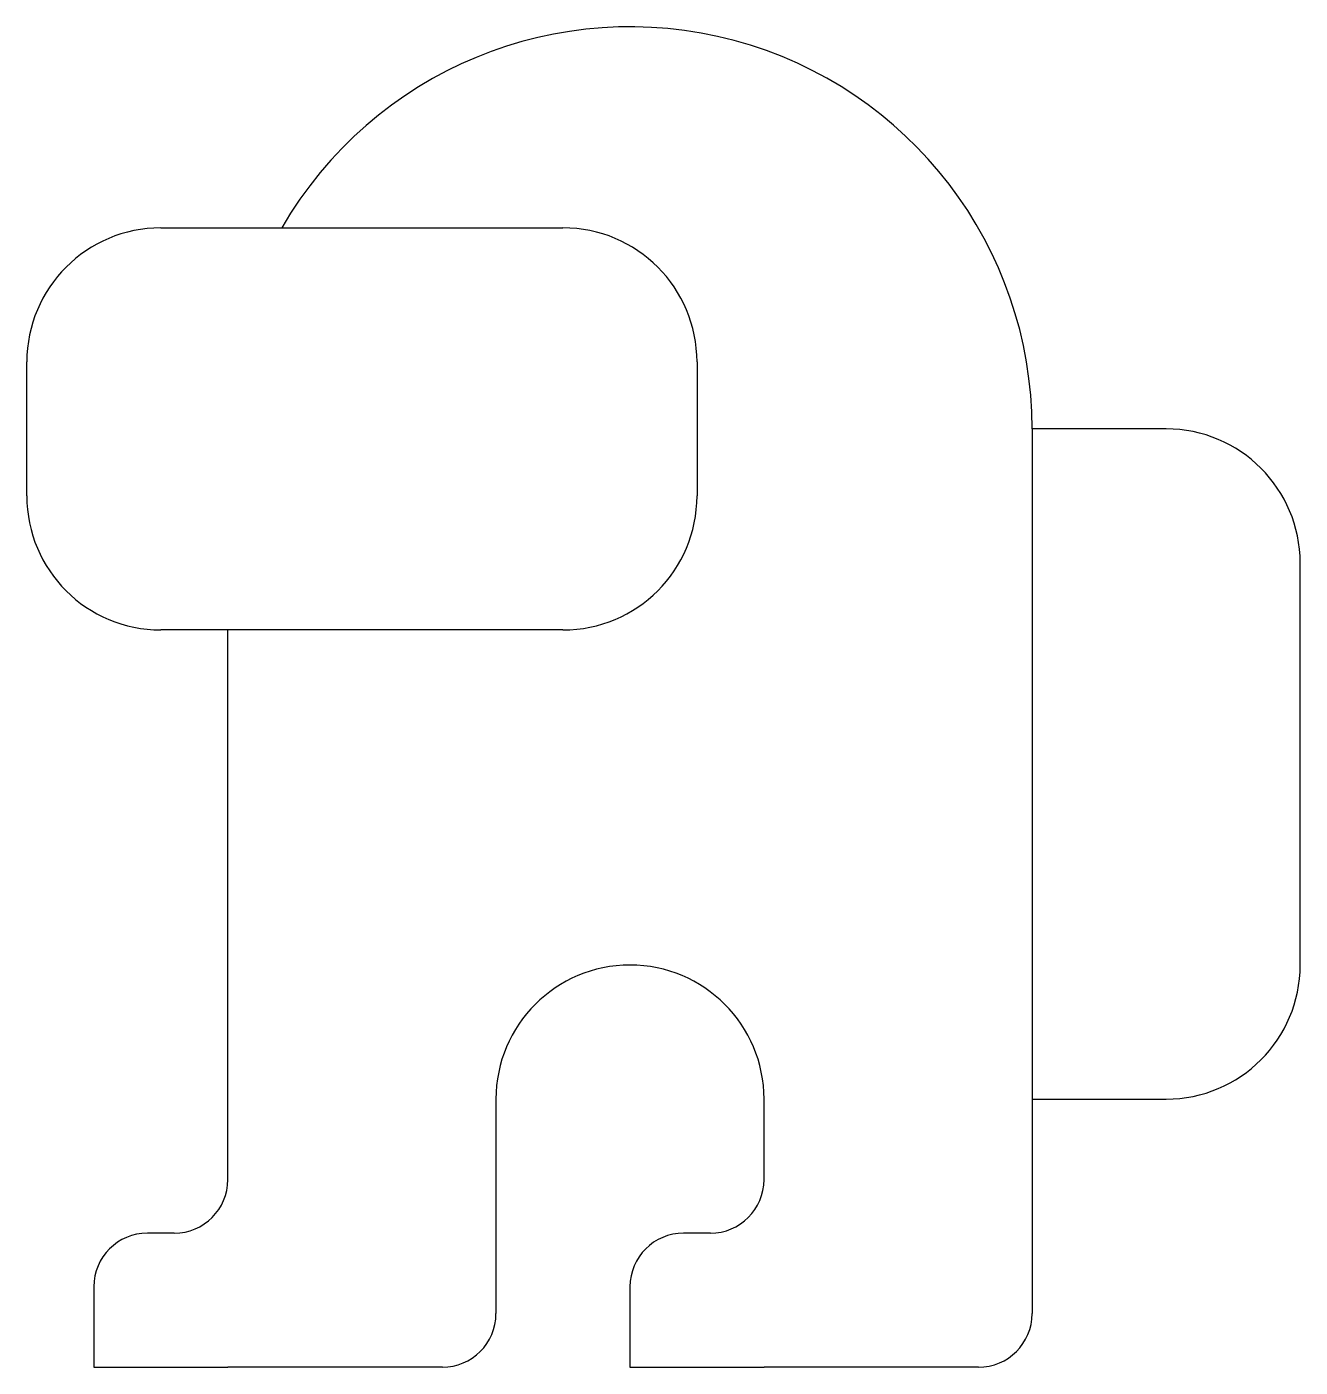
# Model space of a CAD drawing. Header units: millimetres. Extents: x -112 to 125, y -225 to 25.
import ezdxf

# ---------------------------------------------------------------- set-up
doc = ezdxf.new("R2010")
doc.units = ezdxf.units.MM
doc.linetypes.add('K5LT_BASIC', pattern=[0])

msp = doc.modelspace()

# ---------------------------------------------------------------- linework, layer by layer
at = {"color": 150, "linetype": 'K5LT_BASIC'}
for p, q in [((-87.5, -12.5), (-12.5, -12.5)), ((-112.5, -62.5), (-112.5, -37.5)), ((12.5, -37.5), (12.5, -62.5)), ((100, -50), (75, -50)), ((75, -50), (75, -175)), ((125, -150), (125, -75)), ((-12.5, -87.5), (-87.5, -87.5)), ((-75, -150), (-75, -87.5)), ((75, -125), (75, -150)), ((-75, -190), (-75, -150)), ((75, -150), (75, -215)), ((-25, -175), (-25, -215)), ((25, -190), (25, -175)), ((75, -175), (100, -175)), ((-85, -200), (-90, -200)), ((15, -200), (10, -200)), ((-100, -210), (-100, -225)), ((0, -210), (0, -225)), ((-100, -225), (-75, -225)), ((-35, -225), (-75, -225)), ((0, -225), (25, -225)), ((65, -225), (25, -225))]:
    msp.add_line(p, q, dxfattribs=at)
for centre, radius, start, end in [((0, -50), 75, 0, 150), ((-87.5, -37.5), 25, 90, 180), ((-12.5, -37.5), 25, 0, 90), ((100, -75), 25, 0, 90), ((-87.5, -62.5), 25, 180, 270), ((-12.5, -62.5), 25, 270, 0), ((0, -175), 25, 90, 180), ((0, -175), 25, 0, 90), ((100, -150), 25, 270, 0), ((-85, -190), 10, 270, 0), ((15, -190), 10, 270, 0), ((-90, -210), 10, 90, 180), ((10, -210), 10, 90, 180), ((-35, -215), 10, 270, 0), ((65, -215), 10, 270, 0)]:
    msp.add_arc(centre, radius, start, end, dxfattribs=at)

doc.saveas('drawing.dxf')
